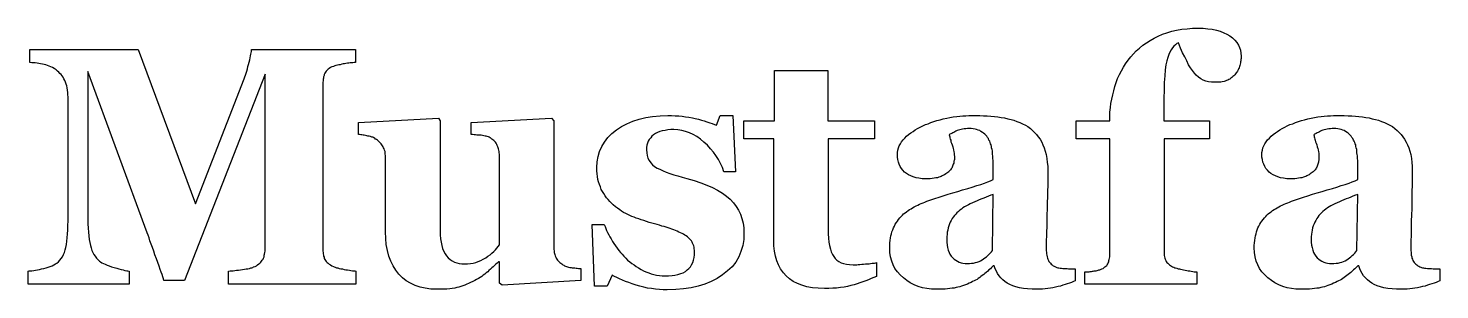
# Model space of a CAD drawing. Extents: x 1 to 294, y -1 to 53.
import ezdxf

# ---------------------------------------------------------------- set-up
doc = ezdxf.new("R2010")
doc.units = 0

msp = doc.modelspace()

# ---------------------------------------------------------------- linework, layer by layer
at = {"layer": 'Layer 0', "color": 2}
for points in [[(252.474915, 47.207417), (252.474915, 47.207417), (252.474915, 46.950577), (252.474915, 46.745102), (252.423553, 46.539631), (252.423553, 46.282787), (252.372177, 46.077316), (252.320816, 45.820473), (252.26944, 45.563633), (252.218079, 45.306789), (252.115341, 45.04995), (252.06398, 44.79311), (251.961243, 44.587635), (251.858505, 44.382164), (251.704391, 44.12532), (251.601654, 43.919849), (251.447556, 43.765743), (251.293457, 43.560272), (251.139343, 43.354797), (250.933868, 43.149326), (250.728394, 42.99522), (250.574295, 42.789749), (250.36882, 42.635643), (250.163345, 42.481537), (249.906509, 42.378799), (249.701035, 42.276066), (249.444199, 42.173328), (249.187347, 42.070591), (248.930511, 41.967854), (248.570938, 41.916489), (248.262726, 41.86512), (247.851776, 41.86512), (247.440826, 41.813751), (247.029892, 41.813751), (246.362091, 41.86512), (245.745682, 41.916489), (245.180634, 42.070591), (244.615585, 42.276066), (244.101898, 42.532906), (243.639587, 42.892483), (243.177261, 43.25206), (242.817688, 43.714375), (242.406738, 44.228058), (241.995804, 44.79311), (241.584854, 45.460896), (241.225281, 46.231419), (240.814331, 47.05331), (240.35202, 47.926571), (239.941071, 48.902569), (239.530121, 49.9813), (239.170547, 49.827198), (238.862335, 49.570354), (238.554123, 49.262146), (238.245911, 48.953938), (237.989075, 48.542992), (237.732239, 48.080677), (237.526764, 47.566994), (237.269913, 46.950577), (237.064453, 46.282787), (236.910339, 45.409527), (236.756241, 44.382164), (236.653503, 43.149326), (236.550766, 41.762383), (236.49939, 40.221336), (236.448029, 38.474815), (236.448029, 36.574188), (236.448029, 33.851673), (245.89978, 33.851673), (245.89978, 30.101791), (236.49939, 30.101791), (236.49939, 6.575135), (236.49939, 6.215558), (236.550766, 5.907348), (236.602127, 5.650507), (236.653503, 5.342298), (236.756241, 5.136825), (236.858978, 4.879983), (236.961716, 4.67451), (237.115814, 4.469037), (237.269913, 4.314932), (237.424026, 4.160828), (237.629501, 4.006723), (237.834976, 3.852618), (238.040436, 3.698514), (238.245911, 3.595777), (238.502762, 3.493041), (238.708237, 3.390304), (238.913696, 3.338936), (239.170547, 3.287568), (239.427383, 3.184831), (239.684219, 3.133463), (239.941071, 3.082095), (240.249283, 3.030726), (240.55748, 2.92799), (240.865692, 2.876622), (241.225281, 2.825253), (241.533478, 2.773885), (241.84169, 2.722517), (242.149902, 2.671149), (242.458115, 2.619781), (242.714951, 2.568412), (243.023163, 2.568412), (243.279999, 2.517044), (243.279999, 0), (220.11293, 0), (220.11293, 2.517044), (220.318405, 2.517044), (220.575241, 2.568412), (220.780716, 2.568412), (220.986191, 2.568412), (221.191666, 2.619781), (221.448502, 2.619781), (221.653976, 2.671149), (221.859451, 2.671149), (222.064926, 2.722517), (222.270386, 2.722517), (222.475861, 2.773885), (222.629974, 2.825253), (222.835449, 2.876622), (222.989548, 2.92799), (223.195023, 2.979358), (223.349121, 3.030726), (223.605972, 3.133463), (223.862808, 3.236199), (224.068283, 3.390304), (224.273758, 3.544409), (224.479233, 3.698514), (224.633331, 3.852618), (224.736069, 4.006723), (224.838806, 4.212196), (224.941544, 4.417669), (225.044281, 4.623142), (225.095642, 4.879983), (225.147018, 5.085456), (225.19838, 5.342298), (225.249756, 5.650507), (225.249756, 5.958716), (225.249756, 6.266926), (225.249756, 30.101791), (218.315033, 30.101791), (218.315033, 33.851673), (225.249756, 33.851673), (225.249756, 34.776302), (225.301117, 35.649563), (225.403854, 36.574188), (225.506592, 37.447449), (225.66069, 38.320709), (225.866165, 39.19397), (226.07164, 40.06723), (226.328476, 40.940491), (226.585327, 41.762383), (226.893539, 42.584274), (227.253113, 43.406166), (227.664063, 44.176689), (228.074997, 44.947212), (228.537323, 45.66637), (229.050995, 46.385525), (229.616043, 47.05331), (230.181107, 47.7211), (230.746155, 48.337517), (231.41394, 48.902569), (232.081726, 49.467621), (232.852249, 49.9813), (233.622772, 50.494984), (234.444672, 50.957298), (235.266556, 51.368244), (236.191193, 51.77919), (237.115814, 52.087399), (238.091812, 52.395607), (239.119171, 52.601082), (240.197906, 52.806557), (241.276642, 52.90929), (242.406738, 53.012028), (243.588211, 53.012028), (244.615585, 53.012028), (245.591568, 52.90929), (246.464828, 52.806557), (247.338089, 52.601082), (248.108612, 52.395607), (248.879135, 52.087399), (249.546936, 51.77919), (250.163345, 51.419613), (250.677032, 51.008667), (251.139343, 50.546352), (251.550293, 50.032669), (251.909866, 49.518986), (252.166702, 49.005306), (252.320816, 48.440254), (252.423553, 47.823833), (252.474915, 47.207417)], [(69.090286, 0), (69.090286, 0), (42.73838, 0), (42.73838, 2.671149), (43.046589, 2.722517), (43.354797, 2.722517), (43.663006, 2.773885), (44.022587, 2.825253), (44.382164, 2.876622), (44.79311, 2.876622), (45.204056, 2.979358), (45.615002, 3.030726), (46.025948, 3.082095), (46.385525, 3.133463), (46.745102, 3.184831), (47.05331, 3.236199), (47.310154, 3.338936), (47.566994, 3.390304), (47.772469, 3.441672), (47.926571, 3.544409), (48.234779, 3.647145), (48.491623, 3.80125), (48.748463, 3.955355), (49.005306, 4.160828), (49.210777, 4.314932), (49.416252, 4.520405), (49.570354, 4.725878), (49.724461, 4.931352), (49.878567, 5.136825), (49.9813, 5.393666), (50.084038, 5.650507), (50.135406, 5.958716), (50.186775, 6.215558), (50.238144, 6.523767), (50.289513, 6.831976), (50.289513, 7.191554), (50.289513, 43.508904), (33.594833, 0.770524), (29.331266, 0.770524), (29.228531, 1.078733), (29.125793, 1.489679), (28.971689, 1.951993), (28.766216, 2.465676), (28.560743, 3.030726), (28.35527, 3.698514), (28.098429, 4.469037), (27.79022, 5.239561), (27.48201, 6.061453), (27.22517, 6.831976), (26.968328, 7.6025), (26.711487, 8.270288), (26.454645, 8.938074), (26.249172, 9.554493), (26.043699, 10.119544), (25.838226, 10.633226), (13.561216, 44.022587), (13.561216, 14.485845), (13.561216, 13.45848), (13.612585, 12.482483), (13.663953, 11.609223), (13.715322, 10.735963), (13.766689, 9.96544), (13.869426, 9.246284), (13.972162, 8.629865), (14.126267, 8.013446), (14.280372, 7.499763), (14.434477, 6.986081), (14.63995, 6.523767), (14.845423, 6.112821), (15.102263, 5.753243), (15.359105, 5.393666), (15.667315, 5.085456), (15.975524, 4.777246), (16.180996, 4.623142), (16.489206, 4.417669), (16.797417, 4.263564), (17.156994, 4.109459), (17.56794, 3.903986), (18.030254, 3.749882), (18.492567, 3.595777), (19.057619, 3.441672), (19.571301, 3.287568), (20.033615, 3.133463), (20.49593, 3.030726), (20.906876, 2.92799), (21.266453, 2.825253), (21.62603, 2.773885), (21.882872, 2.722517), (22.139713, 2.671149), (22.139713, 0), (1.232838, 0), (1.232838, 2.671149), (1.438311, 2.722517), (1.74652, 2.722517), (2.003361, 2.773885), (2.362939, 2.825253), (2.722517, 2.876622), (3.133463, 2.979358), (3.544409, 3.030726), (4.006723, 3.133463), (4.469037, 3.236199), (4.931352, 3.338936), (5.342298, 3.493041), (5.753243, 3.647145), (6.164189, 3.80125), (6.523767, 3.955355), (6.883345, 4.160828), (7.191554, 4.366301), (7.499763, 4.623142), (7.807973, 4.931352), (8.064815, 5.290929), (8.321655, 5.650507), (8.527128, 6.112821), (8.732601, 6.575135), (8.886706, 7.088818), (9.040811, 7.6025), (9.143547, 8.218919), (9.246284, 8.886706), (9.297652, 9.605862), (9.400389, 10.376386), (9.451756, 11.198277), (9.451756, 12.122906), (9.503125, 13.098902), (9.503125, 14.126267), (9.503125, 38.166607), (9.503125, 38.731655), (9.451756, 39.245338), (9.451756, 39.707653), (9.34902, 40.169968), (9.297652, 40.632282), (9.194916, 41.043228), (9.092179, 41.454174), (8.938074, 41.813751), (8.835338, 42.173328), (8.629865, 42.532906), (8.47576, 42.841114), (8.270288, 43.149326), (8.064815, 43.406166), (7.807973, 43.663006), (7.551132, 43.919849), (7.294291, 44.12532), (6.986081, 44.382164), (6.626503, 44.639004), (6.266926, 44.844479), (5.907348, 44.998581), (5.547771, 45.152687), (5.239561, 45.306789), (4.879983, 45.409527), (4.520405, 45.512264), (4.160828, 45.563633), (3.80125, 45.66637), (3.441672, 45.717735), (3.082095, 45.769104), (2.671149, 45.820473), (2.311571, 45.871841), (1.951993, 45.871841), (1.592416, 45.92321), (1.592416, 48.59436), (23.98897, 48.59436), (35.906403, 16.591944), (45.974579, 42.532906), (46.128685, 42.943851), (46.231419, 43.303429), (46.385525, 43.714375), (46.488262, 44.12532), (46.642365, 44.587635), (46.745102, 45.04995), (46.847839, 45.512264), (47.001942, 45.974579), (47.104679, 46.436893), (47.207417, 46.899208), (47.258785, 47.310154), (47.361523, 47.618362), (47.412888, 47.926571), (47.464256, 48.183414), (47.464256, 48.440254), (47.515625, 48.59436), (69.038918, 48.59436), (69.038918, 45.92321), (68.782082, 45.92321), (68.473869, 45.871841), (68.217026, 45.871841), (67.908821, 45.820473), (67.651978, 45.769104), (67.343765, 45.769104), (67.035561, 45.717735), (66.727348, 45.66637), (66.470505, 45.615002), (66.1623, 45.563633), (65.854088, 45.460896), (65.597244, 45.409527), (65.28904, 45.358158), (64.980827, 45.255424), (64.723984, 45.204056), (64.467148, 45.101318), (64.107567, 44.998581), (63.850727, 44.844479), (63.593887, 44.690372), (63.337044, 44.536266), (63.131573, 44.330795), (62.977467, 44.12532), (62.823364, 43.919849), (62.669258, 43.714375), (62.566521, 43.457535), (62.515152, 43.200695), (62.412415, 42.943851), (62.36105, 42.687012), (62.309681, 42.430168), (62.309681, 42.12196), (62.258312, 41.86512), (62.258312, 41.556908), (62.258312, 7.140186), (62.258312, 6.831976), (62.309681, 6.575135), (62.309681, 6.266926), (62.36105, 6.010085), (62.412415, 5.753243), (62.515152, 5.547771), (62.566521, 5.290929), (62.669258, 5.085456), (62.823364, 4.879983), (62.977467, 4.67451), (63.131573, 4.469037), (63.337044, 4.314932), (63.593887, 4.109459), (63.850727, 3.955355), (64.107567, 3.80125), (64.467148, 3.647145), (64.621254, 3.544409), (64.826721, 3.493041), (65.083565, 3.390304), (65.340408, 3.338936), (65.648613, 3.236199), (65.956825, 3.184831), (66.316406, 3.133463), (66.67598, 3.030726), (67.035561, 2.979358), (67.395134, 2.92799), (67.754715, 2.876622), (68.06292, 2.825253), (68.371132, 2.773885), (68.627975, 2.722517), (68.884811, 2.722517), (69.090286, 2.671149), (69.090286, 0)], [(176.963608, 1.592416), (176.963608, 1.592416), (176.398544, 1.335574), (175.833496, 1.130101), (175.268448, 0.87326), (174.7034, 0.667787), (174.086975, 0.462314), (173.521927, 0.256841), (172.905502, 0.051368), (172.289093, -0.154105), (171.621307, -0.308209), (170.953522, -0.513682), (170.23436, -0.616419), (169.515198, -0.719155), (168.693314, -0.821892), (167.922791, -0.87326), (167.04953, -0.924628), (166.17627, -0.924628), (164.892059, -0.87326), (163.659225, -0.770524), (162.529129, -0.565051), (161.501755, -0.256841), (160.577133, 0.102736), (159.703873, 0.513682), (158.93335, 1.078733), (158.214188, 1.695152), (157.649139, 2.362939), (157.084091, 3.133463), (156.673141, 3.955355), (156.313568, 4.828615), (156.005356, 5.804612), (155.799881, 6.831976), (155.697144, 7.910709), (155.645782, 9.092179), (155.645782, 30.101791), (149.481583, 30.101791), (149.481583, 33.851673), (155.799881, 33.851673), (155.799881, 44.228058), (166.895432, 44.228058), (166.895432, 33.851673), (176.501282, 33.851673), (176.501282, 30.101791), (166.946793, 30.101791), (166.946793, 11.352382), (166.946793, 10.376386), (166.998154, 9.503125), (167.100891, 8.681233), (167.203629, 7.962078), (167.409103, 7.242922), (167.563217, 6.677872), (167.820053, 6.112821), (168.076889, 5.701875), (168.385101, 5.290929), (168.744675, 4.931352), (169.155624, 4.67451), (169.617935, 4.417669), (170.131622, 4.263564), (170.748047, 4.109459), (171.364456, 4.058091), (172.083618, 4.006723), (172.340454, 4.006723), (172.597305, 4.006723), (172.854141, 4.006723), (173.162354, 4.058091), (173.521927, 4.058091), (173.8815, 4.109459), (174.241089, 4.109459), (174.652023, 4.160828), (175.062973, 4.160828), (175.422546, 4.212196), (175.730759, 4.263564), (176.038971, 4.314932), (176.347183, 4.314932), (176.552658, 4.366301), (176.809494, 4.417669), (176.963608, 4.469037), (176.963608, 1.592416)], [(115.732651, 0.719155), (115.732651, 0.719155), (99.397552, -0.256841), (98.883873, 0.205473), (98.883873, 4.623142), (98.678398, 4.623142), (98.370186, 4.366301), (98.113342, 4.109459), (97.805138, 3.852618), (97.548294, 3.595777), (97.240089, 3.338936), (96.983246, 3.082095), (96.675034, 2.825253), (96.418198, 2.568412), (96.109985, 2.311571), (95.801773, 2.05473), (95.493568, 1.849257), (95.185356, 1.592416), (94.825775, 1.386943), (94.51757, 1.18147), (94.106621, 0.924628), (93.747047, 0.719155), (93.336098, 0.513682), (92.873787, 0.308209), (92.462837, 0.102736), (92.051895, -0.051368), (91.640945, -0.256841), (91.230003, -0.359578), (90.870422, -0.513682), (90.45948, -0.616419), (90.048531, -0.719155), (89.58622, -0.821892), (89.072533, -0.924628), (88.558853, -0.975997), (87.942436, -1.027365), (87.326012, -1.027365), (86.658226, -1.078733), (85.939072, -1.078733), (84.654869, -1.027365), (83.473396, -0.87326), (82.394661, -0.616419), (81.367302, -0.308209), (80.391304, 0.154105), (79.518044, 0.667787), (78.74752, 1.284206), (78.028366, 2.05473), (77.360573, 2.876622), (76.795525, 3.749882), (76.333214, 4.725878), (75.922264, 5.804612), (75.665421, 6.934713), (75.408585, 8.167551), (75.305847, 9.451756), (75.254478, 10.838699), (75.254478, 26.300541), (75.254478, 26.608751), (75.20311, 26.91696), (75.20311, 27.22517), (75.151741, 27.48201), (75.049004, 27.738852), (74.946266, 27.995693), (74.843529, 28.252535), (74.740791, 28.458008), (74.638062, 28.663481), (74.483955, 28.868954), (74.329849, 29.074427), (74.175743, 29.228531), (73.970268, 29.434004), (73.81617, 29.588108), (73.610695, 29.793581), (73.40522, 29.947687), (73.199745, 30.050423), (73.045647, 30.204527), (72.840172, 30.307264), (72.583328, 30.41), (72.377853, 30.461369), (72.121017, 30.564106), (71.864174, 30.615473), (71.60733, 30.666842), (71.350494, 30.71821), (71.093651, 30.769579), (70.836807, 30.820946), (70.579964, 30.872314), (70.323128, 30.923683), (70.117653, 30.923683), (69.860809, 30.975052), (69.655342, 30.975052), (69.655342, 33.492096), (86.195915, 34.365356), (86.555489, 33.851673), (86.555489, 11.044172), (86.555489, 10.222281), (86.658226, 9.400389), (86.760963, 8.681233), (86.91507, 7.962078), (87.069176, 7.345659), (87.326012, 6.780608), (87.582855, 6.266926), (87.891068, 5.85598), (88.250641, 5.445034), (88.661591, 5.085456), (89.072533, 4.828615), (89.534851, 4.571774), (89.997162, 4.417669), (90.510849, 4.263564), (91.075897, 4.212196), (91.640945, 4.160828), (92.206001, 4.160828), (92.822418, 4.263564), (93.387466, 4.314932), (93.952515, 4.469037), (94.466202, 4.67451), (94.979881, 4.879983), (95.493568, 5.136825), (96.007248, 5.445034), (96.469559, 5.753243), (96.931877, 6.061453), (97.291451, 6.421031), (97.7024, 6.72924), (98.010612, 7.088818), (98.318817, 7.448395), (98.575661, 7.756605), (98.832504, 8.116182), (98.832504, 26.608751), (98.832504, 26.91696), (98.781136, 27.173801), (98.781136, 27.48201), (98.729767, 27.738852), (98.678398, 27.995693), (98.575661, 28.252535), (98.472923, 28.458008), (98.370186, 28.714848), (98.267448, 28.920321), (98.164711, 29.177162), (98.010612, 29.382635), (97.856506, 29.536739), (97.651031, 29.742214), (97.496925, 29.896318), (97.291451, 30.050423), (97.085983, 30.204527), (96.931877, 30.307264), (96.726402, 30.41), (96.572296, 30.512737), (96.31546, 30.564106), (96.109985, 30.615473), (95.853142, 30.666842), (95.596306, 30.71821), (95.339462, 30.769579), (95.03125, 30.820946), (94.723045, 30.820946), (94.466202, 30.872314), (94.15799, 30.872314), (93.849785, 30.923683), (93.592941, 30.923683), (93.284729, 30.975052), (92.976524, 30.975052), (92.976524, 33.492096), (109.619835, 34.365356), (110.133514, 33.851673), (110.133514, 7.448395), (110.133514, 7.140186), (110.184883, 6.883345), (110.184883, 6.575135), (110.236252, 6.318294), (110.338989, 6.112821), (110.390358, 5.85598), (110.493095, 5.599139), (110.595833, 5.393666), (110.749931, 5.188193), (110.852669, 4.98272), (111.006775, 4.828615), (111.21225, 4.623142), (111.366356, 4.469037), (111.571823, 4.314932), (111.777298, 4.160828), (111.982773, 4.006723), (112.188248, 3.903986), (112.342346, 3.80125), (112.547821, 3.698514), (112.753296, 3.647145), (112.958771, 3.595777), (113.164238, 3.493041), (113.421082, 3.441672), (113.677925, 3.441672), (113.934769, 3.390304), (114.191605, 3.338936), (114.448448, 3.338936), (114.705292, 3.287568), (114.962128, 3.287568), (115.218971, 3.236199), (115.475815, 3.236199), (115.732651, 3.236199), (115.732651, 0.719155)], [(133.608795, -1.18147), (133.608795, -1.18147), (132.786911, -1.18147), (131.965012, -1.130101), (131.143127, -1.027365), (130.321228, -0.924628), (129.499344, -0.821892), (128.728821, -0.616419), (127.906929, -0.410946), (127.136406, -0.205473), (126.365883, 0.051368), (125.646729, 0.308209), (124.927567, 0.565051), (124.31115, 0.821892), (123.694733, 1.078733), (123.181046, 1.335574), (122.667366, 1.592416), (122.205055, 1.849257), (121.177689, -0.462314), (118.506538, -0.462314), (118.044228, 12.328379), (120.561272, 12.328379), (120.71537, 11.917433), (120.869476, 11.506487), (121.023582, 11.095541), (121.229057, 10.684595), (121.485893, 10.222281), (121.691368, 9.811335), (121.99958, 9.34902), (122.256424, 8.835338), (122.564629, 8.373024), (122.872841, 7.910709), (123.232414, 7.448395), (123.540627, 6.986081), (123.900208, 6.575135), (124.259781, 6.164189), (124.619362, 5.753243), (125.030304, 5.342298), (125.389885, 4.98272), (125.852196, 4.623142), (126.263145, 4.263564), (126.725456, 3.955355), (127.187775, 3.647145), (127.650085, 3.338936), (128.163773, 3.030726), (128.677444, 2.773885), (129.191132, 2.517044), (129.75618, 2.311571), (130.269867, 2.106098), (130.834915, 1.951993), (131.399963, 1.849257), (131.965012, 1.74652), (132.530075, 1.695152), (133.095123, 1.695152), (133.865646, 1.695152), (134.584793, 1.74652), (135.201218, 1.849257), (135.817642, 2.003361), (136.38269, 2.157466), (136.896378, 2.362939), (137.358688, 2.619781), (137.718262, 2.92799), (138.077835, 3.236199), (138.386047, 3.595777), (138.642883, 4.006723), (138.899734, 4.469037), (139.053833, 4.931352), (139.15657, 5.496402), (139.259308, 6.061453), (139.259308, 6.677872), (139.259308, 6.986081), (139.207947, 7.345659), (139.15657, 7.653868), (139.105209, 7.910709), (139.002472, 8.218919), (138.848358, 8.47576), (138.745621, 8.681233), (138.591522, 8.938074), (138.386047, 9.143547), (138.180573, 9.34902), (137.975098, 9.554493), (137.769623, 9.759966), (137.512787, 9.96544), (137.255951, 10.119544), (136.9991, 10.325017), (136.690903, 10.479122), (136.331314, 10.633226), (136.023117, 10.787332), (135.663528, 10.941436), (135.303955, 11.095541), (134.944382, 11.249645), (134.533432, 11.40375), (134.173859, 11.506487), (133.762909, 11.660591), (133.351959, 11.763328), (132.94101, 11.917433), (132.478699, 12.020169), (131.965012, 12.174273), (131.502701, 12.328379), (130.937653, 12.482483), (130.423965, 12.636588), (129.858917, 12.790692), (129.293869, 12.996165), (128.728821, 13.15027), (128.163773, 13.304376), (127.701454, 13.509849), (127.187775, 13.663953), (126.725456, 13.869426), (126.263145, 14.023531), (125.852196, 14.177635), (125.441254, 14.383108), (125.030304, 14.588581), (124.567993, 14.845423), (124.157043, 15.102263), (123.746101, 15.410473), (123.283783, 15.718682), (122.872841, 16.026892), (122.410522, 16.386469), (122.050949, 16.746048), (121.691368, 17.105625), (121.331795, 17.516571), (121.023582, 17.876148), (120.71537, 18.287094), (120.458534, 18.749409), (120.201691, 19.160355), (119.944847, 19.622669), (119.73938, 20.136353), (119.533905, 20.598665), (119.379799, 21.163717), (119.225693, 21.677399), (119.174324, 22.293818), (119.071587, 22.858868), (119.020218, 23.475288), (119.020218, 24.143074), (119.071587, 25.324545), (119.277061, 26.454645), (119.585274, 27.48201), (120.047585, 28.509375), (120.61264, 29.434004), (121.280426, 30.358633), (122.102318, 31.180525), (123.078316, 31.951048), (124.105675, 32.670204), (125.235779, 33.235252), (126.46862, 33.748936), (127.752823, 34.159882), (129.139771, 34.519459), (130.578079, 34.724934), (132.119125, 34.879036), (133.711533, 34.930405), (134.482056, 34.930405), (135.252594, 34.879036), (135.971741, 34.827671), (136.690903, 34.776302), (137.410049, 34.673565), (138.077835, 34.570827), (138.796997, 34.46809), (139.413422, 34.313988), (140.081207, 34.159882), (140.697617, 33.954411), (141.262665, 33.800304), (141.827728, 33.646198), (142.392776, 33.440727), (142.906448, 33.286621), (143.368774, 33.08115), (143.831085, 32.927044), (144.550232, 34.930405), (147.170013, 34.930405), (147.735077, 23.269815), (145.320755, 23.269815), (145.012558, 24.143074), (144.601608, 24.964966), (144.190659, 25.786858), (143.676971, 26.608751), (143.1633, 27.327906), (142.546875, 28.047062), (141.930466, 28.766216), (141.211304, 29.434004), (140.492142, 29.999054), (139.721619, 30.564106), (138.951096, 30.975052), (138.180573, 31.334629), (137.410049, 31.642838), (136.588165, 31.84831), (135.766266, 31.951048), (134.944382, 32.002415), (134.327957, 32.002415), (133.711533, 31.951048), (133.146484, 31.84831), (132.581436, 31.745575), (132.067749, 31.591471), (131.605438, 31.385998), (131.194489, 31.180525), (130.783554, 30.923683), (130.423965, 30.615473), (130.16713, 30.307264), (129.858917, 29.947687), (129.653442, 29.588108), (129.499344, 29.177162), (129.396606, 28.766216), (129.293869, 28.303902), (129.293869, 27.841589), (129.345245, 27.22517), (129.447968, 26.608751), (129.602081, 26.095068), (129.858917, 25.581385), (130.16713, 25.119072), (130.526703, 24.708126), (130.989029, 24.348547), (131.502701, 24.040339), (132.067749, 23.783497), (132.73555, 23.475288), (133.403336, 23.218447), (134.122482, 22.910236), (134.944382, 22.653395), (135.817642, 22.396555), (136.690903, 22.139713), (137.666901, 21.882872), (139.15657, 21.471926), (140.543518, 21.009611), (141.827728, 20.49593), (142.957825, 19.982246), (144.03656, 19.468565), (145.012558, 18.852146), (145.885818, 18.235727), (146.656342, 17.56794), (147.324127, 16.848783), (147.889175, 16.07826), (148.351486, 15.307736), (148.762436, 14.485845), (149.070648, 13.561216), (149.327484, 12.636588), (149.430222, 11.660591), (149.481583, 10.633226), (149.430222, 9.246284), (149.224747, 7.962078), (148.865173, 6.72924), (148.402863, 5.650507), (147.786438, 4.571774), (147.015915, 3.595777), (146.091293, 2.722517), (145.063919, 1.900625), (143.933823, 1.18147), (142.700989, 0.565051), (141.416779, 0), (140.029831, -0.410946), (138.540161, -0.770524), (136.9991, -0.975997), (135.355316, -1.130101), (133.608795, -1.18147)], [(218.109558, 0.667787), (218.109558, 0.667787), (217.749985, 0.513682), (217.339035, 0.359578), (216.928101, 0.205473), (216.465775, 0.051368), (216.003464, -0.102736), (215.541153, -0.256841), (215.078842, -0.410946), (214.565155, -0.513682), (214.051468, -0.667787), (213.48642, -0.770524), (212.972733, -0.87326), (212.459061, -0.924628), (211.894012, -0.975997), (211.328949, -1.027365), (210.763901, -1.078733), (210.198853, -1.078733), (209.171494, -1.078733), (208.246857, -0.975997), (207.373596, -0.924628), (206.551712, -0.770524), (205.83255, -0.565051), (205.164764, -0.359578), (204.548355, -0.102736), (204.034668, 0.154105), (203.520981, 0.513682), (203.110031, 0.87326), (202.699097, 1.284206), (202.339508, 1.695152), (202.031311, 2.157466), (201.77446, 2.671149), (201.517624, 3.184831), (201.312149, 3.749882), (201.106674, 3.749882), (200.798462, 3.441672), (200.541626, 3.184831), (200.233414, 2.92799), (199.976578, 2.671149), (199.668365, 2.414307), (199.41153, 2.208834), (199.154678, 1.951993), (198.846466, 1.74652), (198.58963, 1.541047), (198.332794, 1.386943), (198.024582, 1.18147), (197.767746, 0.975997), (197.459534, 0.821892), (197.151321, 0.667787), (196.843109, 0.513682), (196.534897, 0.359578), (196.123962, 0.154105), (195.764374, 0), (195.353439, -0.154105), (194.94249, -0.308209), (194.582901, -0.410946), (194.223328, -0.565051), (193.812378, -0.667787), (193.452805, -0.719155), (193.041855, -0.821892), (192.63092, -0.87326), (192.168594, -0.924628), (191.654922, -0.975997), (191.141235, -1.027365), (190.524811, -1.078733), (189.908401, -1.078733), (189.291977, -1.078733), (188.315979, -1.027365), (187.391357, -0.924628), (186.466721, -0.770524), (185.59346, -0.513682), (184.771576, -0.154105), (183.949677, 0.256841), (183.23053, 0.719155), (182.511368, 1.284206), (181.843582, 1.900625), (181.278534, 2.517044), (180.764847, 3.236199), (180.405273, 4.006723), (180.097061, 4.777246), (179.840225, 5.650507), (179.737488, 6.523767), (179.686111, 7.499763), (179.686111, 8.013446), (179.737488, 8.527128), (179.788849, 9.040811), (179.840225, 9.554493), (179.942963, 10.016808), (180.0457, 10.427753), (180.148438, 10.838699), (180.302536, 11.249645), (180.456635, 11.660591), (180.662109, 12.020169), (180.816223, 12.379746), (181.073059, 12.739325), (181.278534, 13.047534), (181.53537, 13.407112), (181.792221, 13.715322), (182.049057, 14.023531), (182.305893, 14.280372), (182.562744, 14.537213), (182.870941, 14.794054), (183.179153, 14.999527), (183.487366, 15.256369), (183.795578, 15.461842), (184.10379, 15.615946), (184.412003, 15.821419), (184.771576, 16.026892), (185.131149, 16.180996), (185.490723, 16.335102), (185.850311, 16.540575), (186.209885, 16.694679), (186.620834, 16.848783), (186.980408, 17.00289), (187.391357, 17.156994), (188.213242, 17.465202), (189.035141, 17.722044), (189.908401, 18.030254), (190.781662, 18.287094), (191.75766, 18.595304), (192.733658, 18.903513), (193.761017, 19.211723), (194.788376, 19.519932), (195.867111, 19.828142), (196.791748, 20.084984), (197.71637, 20.393192), (198.538269, 20.650034), (199.308792, 20.906876), (199.976578, 21.163717), (200.592987, 21.420557), (201.106674, 21.677399), (201.106674, 24.964966), (201.106674, 25.170439), (201.106674, 25.42728), (201.106674, 25.684122), (201.055313, 25.940964), (201.055313, 26.249172), (201.055313, 26.557383), (201.003937, 26.865591), (200.952576, 27.22517), (200.952576, 27.584747), (200.901199, 27.892956), (200.798462, 28.201166), (200.747101, 28.509375), (200.695724, 28.817585), (200.592987, 29.074427), (200.49025, 29.331266), (200.387512, 29.588108), (200.233414, 29.84495), (200.130676, 30.15316), (199.925201, 30.358633), (199.771103, 30.615473), (199.565628, 30.820946), (199.360153, 31.077787), (199.103317, 31.28326), (198.897842, 31.437365), (198.58963, 31.642838), (198.332794, 31.796944), (198.024582, 31.899679), (197.665009, 32.002415), (197.356796, 32.105152), (196.997223, 32.156521), (196.586273, 32.20789), (196.175323, 32.20789), (195.81575, 32.20789), (195.456161, 32.156521), (195.096588, 32.156521), (194.788376, 32.105152), (194.480179, 32.053783), (194.171967, 31.951048), (193.915115, 31.899679), (193.658279, 31.796944), (193.401443, 31.694206), (193.195969, 31.540102), (192.939117, 31.437365), (192.733658, 31.334629), (192.528183, 31.231892), (192.374069, 31.129156), (192.168594, 31.026419), (192.014496, 30.923683), (192.065857, 30.71821), (192.117233, 30.512737), (192.168594, 30.307264), (192.219971, 30.050423), (192.322708, 29.793581), (192.374069, 29.485373), (192.476807, 29.177162), (192.63092, 28.817585), (192.733658, 28.458008), (192.836395, 28.098429), (192.887756, 27.79022), (192.990494, 27.430643), (193.041855, 27.122433), (193.041855, 26.762856), (193.093231, 26.454645), (193.093231, 26.095068), (193.093231, 25.940964), (193.093231, 25.786858), (193.041855, 25.632753), (192.990494, 25.478649), (192.990494, 25.273176), (192.939117, 25.067703), (192.836395, 24.86223), (192.785019, 24.656757), (192.682281, 24.451284), (192.63092, 24.245811), (192.528183, 24.040339), (192.425446, 23.886234), (192.271332, 23.680761), (192.168594, 23.526655), (192.014496, 23.42392), (191.911758, 23.269815), (191.706284, 23.115709), (191.500809, 22.961605), (191.295334, 22.807501), (191.038498, 22.653395), (190.833023, 22.550659), (190.576187, 22.396555), (190.370712, 22.293818), (190.113876, 22.191082), (189.857025, 22.139713), (189.548813, 22.036976), (189.240616, 21.985609), (188.881027, 21.93424), (188.470093, 21.882872), (188.059143, 21.831503), (187.596832, 21.831503), (187.134506, 21.831503), (186.415359, 21.831503), (185.747574, 21.93424), (185.131149, 22.036976), (184.566101, 22.191082), (184.052414, 22.396555), (183.590103, 22.602028), (183.127792, 22.910236), (182.768219, 23.218447), (182.40863, 23.578024), (182.100418, 23.937601), (181.843582, 24.348547), (181.638107, 24.810862), (181.484009, 25.273176), (181.381271, 25.786858), (181.278534, 26.300541), (181.278534, 26.814224), (181.278534, 27.276537), (181.381271, 27.738852), (181.484009, 28.201166), (181.638107, 28.663481), (181.894958, 29.074427), (182.151794, 29.485373), (182.460007, 29.896318), (182.81958, 30.255896), (183.179153, 30.615473), (183.590103, 30.975052), (184.052414, 31.334629), (184.51474, 31.642838), (184.977051, 31.951048), (185.439362, 32.259258), (186.00441, 32.516098), (186.518097, 32.772938), (187.083145, 33.029781), (187.648193, 33.235252), (188.213242, 33.492096), (188.829666, 33.697567), (189.446091, 33.903042), (190.113876, 34.057144), (190.781662, 34.21125), (191.500809, 34.365356), (192.168594, 34.519459), (192.836395, 34.622196), (193.555542, 34.724934), (194.171967, 34.776302), (194.839752, 34.827671), (195.456161, 34.879036), (196.072586, 34.930405), (196.689011, 34.930405), (197.510895, 34.930405), (198.332794, 34.930405), (199.103317, 34.879036), (199.87384, 34.827671), (200.644363, 34.776302), (201.36351, 34.724934), (202.082672, 34.622196), (202.801834, 34.519459), (203.46962, 34.416725), (204.137405, 34.262619), (204.805191, 34.108513), (205.4216, 33.954411), (206.038025, 33.697567), (206.654449, 33.492096), (207.219498, 33.183887), (207.784546, 32.927044), (208.298233, 32.618835), (208.811905, 32.259258), (209.274231, 31.84831), (209.685165, 31.437365), (210.096115, 30.975052), (210.455688, 30.512737), (210.815277, 29.999054), (211.17485, 29.434004), (211.431686, 28.817585), (211.688538, 28.201166), (211.894012, 27.533379), (212.099472, 26.814224), (212.253586, 26.043699), (212.304947, 25.221807), (212.407684, 24.399916), (212.407684, 23.475288), (212.407684, 22.49929), (212.407684, 21.471926), (212.407684, 20.393192), (212.356323, 19.263092), (212.356323, 18.081621), (212.304947, 16.900152), (212.304947, 15.615946), (212.253586, 14.33174), (212.202209, 13.047534), (212.202209, 11.866064), (212.150848, 10.838699), (212.150848, 9.914071), (212.099472, 9.092179), (212.099472, 8.373024), (212.099472, 7.807973), (212.099472, 7.345659), (212.099472, 6.934713), (212.150848, 6.575135), (212.150848, 6.266926), (212.202209, 5.958716), (212.304947, 5.650507), (212.356323, 5.393666), (212.459061, 5.136825), (212.561798, 4.879983), (212.664536, 4.67451), (212.818634, 4.469037), (212.972733, 4.314932), (213.126846, 4.109459), (213.332321, 3.955355), (213.537796, 3.80125), (213.743271, 3.698514), (214.000107, 3.544409), (214.154205, 3.493041), (214.308319, 3.441672), (214.513794, 3.390304), (214.719254, 3.338936), (214.976105, 3.287568), (215.232941, 3.287568), (215.541153, 3.236199), (215.849365, 3.236199), (216.157578, 3.236199), (216.414413, 3.236199), (216.722626, 3.184831), (217.030838, 3.184831), (217.287674, 3.184831), (217.595886, 3.184831), (217.852722, 3.184831), (218.109558, 3.184831), (218.109558, 0.667787)], [(293.62088, 0.667787), (293.62088, 0.667787), (293.261292, 0.513682), (292.850372, 0.359578), (292.439423, 0.205473), (291.977112, 0.051368), (291.514771, -0.102736), (291.05246, -0.256841), (290.590149, -0.410946), (290.076477, -0.513682), (289.562805, -0.667787), (288.997742, -0.770524), (288.48407, -0.87326), (287.970367, -0.924628), (287.405334, -0.975997), (286.840271, -1.027365), (286.275238, -1.078733), (285.710175, -1.078733), (284.6828, -1.078733), (283.758179, -0.975997), (282.884918, -0.924628), (282.063019, -0.770524), (281.343872, -0.565051), (280.676086, -0.359578), (280.059662, -0.102736), (279.54599, 0.154105), (279.032288, 0.513682), (278.621368, 0.87326), (278.210419, 1.284206), (277.85083, 1.695152), (277.542633, 2.157466), (277.285767, 2.671149), (277.028931, 3.184831), (276.823456, 3.749882), (276.617981, 3.749882), (276.309784, 3.441672), (276.052948, 3.184831), (275.74472, 2.92799), (275.487885, 2.671149), (275.179688, 2.414307), (274.922852, 2.208834), (274.666016, 1.951993), (274.357788, 1.74652), (274.100952, 1.541047), (273.844116, 1.386943), (273.535889, 1.18147), (273.279053, 0.975997), (272.970856, 0.821892), (272.662628, 0.667787), (272.354431, 0.513682), (272.046234, 0.359578), (271.635284, 0.154105), (271.275696, 0), (270.864746, -0.154105), (270.453796, -0.308209), (270.094238, -0.410946), (269.73465, -0.565051), (269.3237, -0.667787), (268.964111, -0.719155), (268.553192, -0.821892), (268.142242, -0.87326), (267.679932, -0.924628), (267.166229, -0.975997), (266.652557, -1.027365), (266.036133, -1.078733), (265.419708, -1.078733), (264.803284, -1.078733), (263.827301, -1.027365), (262.902679, -0.924628), (261.978058, -0.770524), (261.104797, -0.513682), (260.282898, -0.154105), (259.460999, 0.256841), (258.741852, 0.719155), (258.022675, 1.284206), (257.354889, 1.900625), (256.789856, 2.517044), (256.276184, 3.236199), (255.916595, 4.006723), (255.608383, 4.777246), (255.351547, 5.650507), (255.24881, 6.523767), (255.197433, 7.499763), (255.197433, 8.013446), (255.24881, 8.527128), (255.300171, 9.040811), (255.351547, 9.554493), (255.454285, 10.016808), (255.557007, 10.427753), (255.659744, 10.838699), (255.813858, 11.249645), (255.967957, 11.660591), (256.173431, 12.020169), (256.327545, 12.379746), (256.584381, 12.739325), (256.789856, 13.047534), (257.046692, 13.407112), (257.303528, 13.715322), (257.560364, 14.023531), (257.81723, 14.280372), (258.074066, 14.537213), (258.382263, 14.794054), (258.690491, 14.999527), (258.998688, 15.256369), (259.306885, 15.461842), (259.615112, 15.615946), (259.923309, 15.821419), (260.282898, 16.026892), (260.642456, 16.180996), (261.002045, 16.335102), (261.361633, 16.540575), (261.721191, 16.694679), (262.132141, 16.848783), (262.49173, 17.00289), (262.902679, 17.156994), (263.724579, 17.465202), (264.546448, 17.722044), (265.419708, 18.030254), (266.292969, 18.287094), (267.268982, 18.595304), (268.244965, 18.903513), (269.272339, 19.211723), (270.299713, 19.519932), (271.378418, 19.828142), (272.30307, 20.084984), (273.227692, 20.393192), (274.049591, 20.650034), (274.820099, 20.906876), (275.487885, 21.163717), (276.104309, 21.420557), (276.617981, 21.677399), (276.617981, 24.964966), (276.617981, 25.170439), (276.617981, 25.42728), (276.617981, 25.684122), (276.56662, 25.940964), (276.56662, 26.249172), (276.56662, 26.557383), (276.515259, 26.865591), (276.463898, 27.22517), (276.463898, 27.584747), (276.412506, 27.892956), (276.309784, 28.201166), (276.258423, 28.509375), (276.207062, 28.817585), (276.104309, 29.074427), (276.001587, 29.331266), (275.898834, 29.588108), (275.74472, 29.84495), (275.641998, 30.15316), (275.436523, 30.358633), (275.28241, 30.615473), (275.076935, 30.820946), (274.87146, 31.077787), (274.614624, 31.28326), (274.409149, 31.437365), (274.100952, 31.642838), (273.844116, 31.796944), (273.535889, 31.899679), (273.176331, 32.002415), (272.868103, 32.105152), (272.508545, 32.156521), (272.097595, 32.20789), (271.686646, 32.20789), (271.327057, 32.20789), (270.967499, 32.156521), (270.60791, 32.156521), (270.299713, 32.105152), (269.991486, 32.053783), (269.683289, 31.951048), (269.426453, 31.899679), (269.169586, 31.796944), (268.91275, 31.694206), (268.707275, 31.540102), (268.450439, 31.437365), (268.244965, 31.334629), (268.03949, 31.231892), (267.885406, 31.129156), (267.679932, 31.026419), (267.525818, 30.923683), (267.577179, 30.71821), (267.62854, 30.512737), (267.679932, 30.307264), (267.731293, 30.050423), (267.834015, 29.793581), (267.885406, 29.485373), (267.988129, 29.177162), (268.142242, 28.817585), (268.244965, 28.458008), (268.347717, 28.098429), (268.399078, 27.79022), (268.501801, 27.430643), (268.553192, 27.122433), (268.553192, 26.762856), (268.604553, 26.454645), (268.604553, 26.095068), (268.604553, 25.940964), (268.604553, 25.786858), (268.553192, 25.632753), (268.501801, 25.478649), (268.501801, 25.273176), (268.450439, 25.067703), (268.347717, 24.86223), (268.296326, 24.656757), (268.193604, 24.451284), (268.142242, 24.245811), (268.03949, 24.040339), (267.936768, 23.886234), (267.782654, 23.680761), (267.679932, 23.526655), (267.525818, 23.42392), (267.423065, 23.269815), (267.21759, 23.115709), (267.012146, 22.961605), (266.806671, 22.807501), (266.549805, 22.653395), (266.34436, 22.550659), (266.087494, 22.396555), (265.882019, 22.293818), (265.625183, 22.191082), (265.368347, 22.139713), (265.06015, 22.036976), (264.751923, 21.985609), (264.392365, 21.93424), (263.981415, 21.882872), (263.570465, 21.831503), (263.108154, 21.831503), (262.645844, 21.831503), (261.926666, 21.831503), (261.258881, 21.93424), (260.642456, 22.036976), (260.077423, 22.191082), (259.563751, 22.396555), (259.10141, 22.602028), (258.639099, 22.910236), (258.279541, 23.218447), (257.919952, 23.578024), (257.611755, 23.937601), (257.354889, 24.348547), (257.149445, 24.810862), (256.995331, 25.273176), (256.892578, 25.786858), (256.789856, 26.300541), (256.789856, 26.814224), (256.789856, 27.276537), (256.892578, 27.738852), (256.995331, 28.201166), (257.149445, 28.663481), (257.406281, 29.074427), (257.663116, 29.485373), (257.971313, 29.896318), (258.330902, 30.255896), (258.690491, 30.615473), (259.10141, 30.975052), (259.563751, 31.334629), (260.026062, 31.642838), (260.488373, 31.951048), (260.950684, 32.259258), (261.515717, 32.516098), (262.029419, 32.772938), (262.594452, 33.029781), (263.159515, 33.235252), (263.724579, 33.492096), (264.340973, 33.697567), (264.957397, 33.903042), (265.625183, 34.057144), (266.292969, 34.21125), (267.012146, 34.365356), (267.679932, 34.519459), (268.347717, 34.622196), (269.066864, 34.724934), (269.683289, 34.776302), (270.351074, 34.827671), (270.967499, 34.879036), (271.583893, 34.930405), (272.200317, 34.930405), (273.022217, 34.930405), (273.844116, 34.930405), (274.614624, 34.879036), (275.385162, 34.827671), (276.15567, 34.776302), (276.874847, 34.724934), (277.593994, 34.622196), (278.313141, 34.519459), (278.980927, 34.416725), (279.648712, 34.262619), (280.316498, 34.108513), (280.932922, 33.954411), (281.549347, 33.697567), (282.165771, 33.492096), (282.730804, 33.183887), (283.295868, 32.927044), (283.80954, 32.618835), (284.323242, 32.259258), (284.785553, 31.84831), (285.196503, 31.437365), (285.607422, 30.975052), (285.96701, 30.512737), (286.326599, 29.999054), (286.686157, 29.434004), (286.943024, 28.817585), (287.19986, 28.201166), (287.405334, 27.533379), (287.610809, 26.814224), (287.764893, 26.043699), (287.816284, 25.221807), (287.919006, 24.399916), (287.919006, 23.475288), (287.919006, 22.49929), (287.919006, 21.471926), (287.919006, 20.393192), (287.867645, 19.263092), (287.867645, 18.081621), (287.816284, 16.900152), (287.816284, 15.615946), (287.764893, 14.33174), (287.713531, 13.047534), (287.713531, 11.866064), (287.66217, 10.838699), (287.66217, 9.914071), (287.610809, 9.092179), (287.610809, 8.373024), (287.610809, 7.807973), (287.610809, 7.345659), (287.610809, 6.934713), (287.66217, 6.575135), (287.66217, 6.266926), (287.713531, 5.958716), (287.816284, 5.650507), (287.867645, 5.393666), (287.970367, 5.136825), (288.07312, 4.879983), (288.175842, 4.67451), (288.329956, 4.469037), (288.48407, 4.314932), (288.638153, 4.109459), (288.843628, 3.955355), (289.049103, 3.80125), (289.254578, 3.698514), (289.511414, 3.544409), (289.665527, 3.493041), (289.819641, 3.441672), (290.025116, 3.390304), (290.230591, 3.338936), (290.487427, 3.287568), (290.744263, 3.287568), (291.05246, 3.236199), (291.360687, 3.236199), (291.668884, 3.236199), (291.92572, 3.236199), (292.233948, 3.184831), (292.542145, 3.184831), (292.798981, 3.184831), (293.107208, 3.184831), (293.364044, 3.184831), (293.62088, 3.184831), (293.62088, 0.667787)], [(201.106674, 18.543936), (201.106674, 18.543936), (200.644363, 18.389832), (200.130676, 18.184359), (199.668365, 18.030254), (199.206055, 17.824781), (198.743729, 17.670675), (198.230057, 17.465202), (197.767746, 17.259729), (197.30542, 17.054256), (196.843109, 16.848783), (196.380798, 16.643311), (195.969849, 16.437838), (195.558899, 16.180996), (195.199326, 15.975524), (194.839752, 15.770051), (194.53154, 15.513209), (194.223328, 15.307736), (193.915115, 15.050896), (193.606918, 14.794054), (193.350067, 14.485845), (193.093231, 14.177635), (192.836395, 13.869426), (192.63092, 13.561216), (192.425446, 13.201639), (192.219971, 12.842061), (192.065857, 12.482483), (191.911758, 12.071537), (191.75766, 11.660591), (191.706284, 11.198277), (191.603546, 10.787332), (191.552185, 10.325017), (191.500809, 9.811335), (191.500809, 9.34902), (191.500809, 8.681233), (191.552185, 8.064815), (191.654922, 7.551132), (191.809021, 7.037449), (191.963135, 6.575135), (192.168594, 6.164189), (192.425446, 5.804612), (192.733658, 5.445034), (193.041855, 5.188193), (193.350067, 4.931352), (193.709641, 4.725878), (194.069229, 4.571774), (194.480179, 4.417669), (194.839752, 4.314932), (195.302063, 4.263564), (195.713013, 4.263564), (196.175323, 4.263564), (196.637634, 4.314932), (197.048584, 4.366301), (197.459534, 4.469037), (197.819107, 4.571774), (198.17868, 4.67451), (198.486893, 4.828615), (198.846466, 5.034088), (199.103317, 5.239561), (199.41153, 5.445034), (199.719727, 5.650507), (199.976578, 5.907348), (200.233414, 6.112821), (200.49025, 6.369662), (200.747101, 6.677872), (200.952576, 6.934713), (201.106674, 18.543936)], [(276.617981, 18.543936), (276.617981, 18.543936), (276.15567, 18.389832), (275.641998, 18.184359), (275.179688, 18.030254), (274.717377, 17.824781), (274.255066, 17.670675), (273.741364, 17.465202), (273.279053, 17.259729), (272.816742, 17.054256), (272.354431, 16.848783), (271.89212, 16.643311), (271.481171, 16.437838), (271.070221, 16.180996), (270.710632, 15.975524), (270.351074, 15.770051), (270.042847, 15.513209), (269.73465, 15.307736), (269.426453, 15.050896), (269.118225, 14.794054), (268.861389, 14.485845), (268.604553, 14.177635), (268.347717, 13.869426), (268.142242, 13.561216), (267.936768, 13.201639), (267.731293, 12.842061), (267.577179, 12.482483), (267.423065, 12.071537), (267.268982, 11.660591), (267.21759, 11.198277), (267.114868, 10.787332), (267.063507, 10.325017), (267.012146, 9.811335), (267.012146, 9.34902), (267.012146, 8.681233), (267.063507, 8.064815), (267.166229, 7.551132), (267.320343, 7.037449), (267.474457, 6.575135), (267.679932, 6.164189), (267.936768, 5.804612), (268.244965, 5.445034), (268.553192, 5.188193), (268.861389, 4.931352), (269.220978, 4.725878), (269.580536, 4.571774), (269.991486, 4.417669), (270.351074, 4.314932), (270.813385, 4.263564), (271.224335, 4.263564), (271.686646, 4.263564), (272.148956, 4.314932), (272.559906, 4.366301), (272.970856, 4.469037), (273.330414, 4.571774), (273.690002, 4.67451), (273.998199, 4.828615), (274.357788, 5.034088), (274.614624, 5.239561), (274.922852, 5.445034), (275.231049, 5.650507), (275.487885, 5.907348), (275.74472, 6.112821), (276.001587, 6.369662), (276.258423, 6.677872), (276.463898, 6.934713), (276.617981, 18.543936)]]:
    msp.add_lwpolyline(points, dxfattribs=at)

doc.saveas('drawing.dxf')
